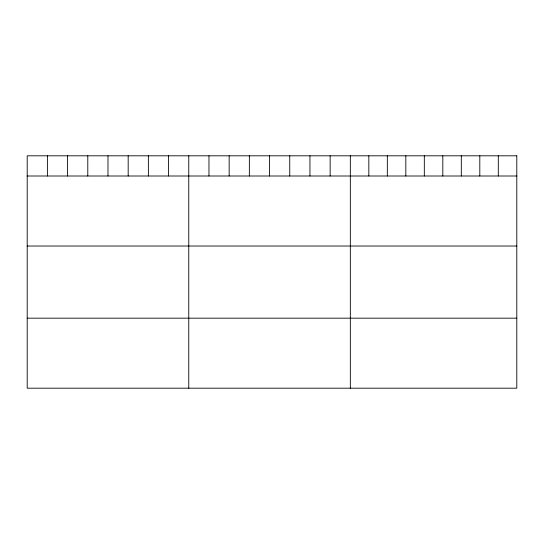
<?xml version="1.0" encoding="UTF-8"?>
<svg xmlns="http://www.w3.org/2000/svg" width="544" height="544" viewBox="0 0 544 544"><rect width="100%" height="100%" fill="white"/><g stroke="black" fill="none" stroke-linecap="round" stroke-linejoin="round"><path stroke-width="0.82" d="M27.2 176.004L516.8 176.004M27.2 246.024L516.8 246.024M27.2 318.172L516.8 318.172M498.304 155.808L498.304 176.004M479.808 155.808L479.808 176.004M461.312 155.808L461.312 176.004M442.816 155.808L442.816 176.004M424.32 155.808L424.32 176.004M405.824 155.808L405.824 176.004M387.328 155.808L387.328 176.004M368.832 155.808L368.832 176.004M350.336 155.808L350.336 388.192M330.14 155.808L330.14 176.004M309.944 155.808L309.944 176.004M289.748 155.808L289.748 176.004M269.552 155.808L269.552 176.004M249.356 155.808L249.356 176.004M229.16 155.808L229.16 176.004M208.964 155.808L208.964 176.004M188.768 155.808L188.768 388.192M168.572 155.808L168.572 176.004M148.376 155.808L148.376 176.004M128.18 155.808L128.18 176.004M107.984 155.808L107.984 176.004M87.788 155.808L87.788 176.004M67.592 155.808L67.592 176.004M47.396 155.808L47.396 176.004M516.8 155.808L27.2 155.808L27.2 388.192L516.8 388.192L516.8 155.808"/></g></svg>
